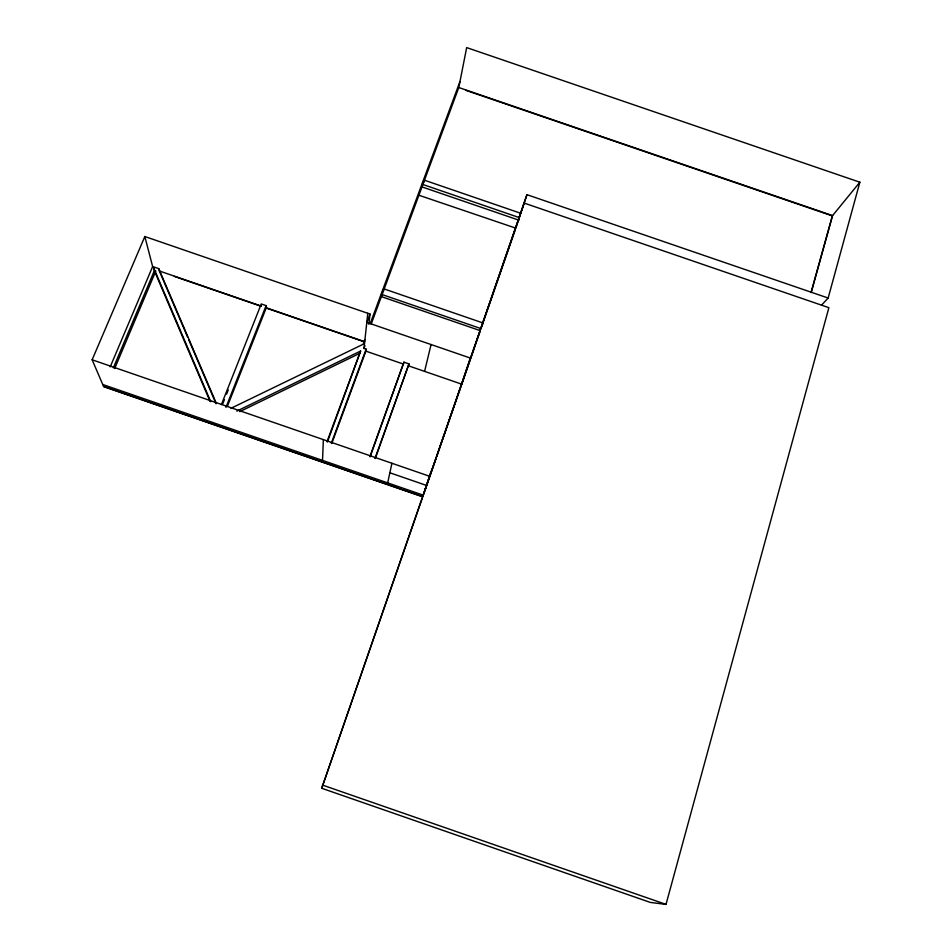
<?xml version="1.0" encoding="UTF-8"?>
<svg xmlns="http://www.w3.org/2000/svg" width="952" height="952" viewBox="0 0 952 952"><rect width="100%" height="100%" fill="white"/><g stroke="black" fill="none" stroke-linecap="round" stroke-linejoin="round"><path stroke-width="1.43" d="M322.454 462.196L323.359 439.61M327.452 441.93L360.606 351.038L236.846 411.109M331.748 443.501L365.889 351.145L366.127 349.134L363.985 348.396L367.781 313.279M368.829 324.287L370.019 314.053L144.835 236.524L92.142 359.797L103.685 386.655L422.736 496.825L526.956 194.672L828.157 298.035L859.858 182.213L466.67 47.6L458.721 87.881M482.271 325.037L482.962 322.954L383.68 288.789L381.597 294.394L381.312 296.596L480.32 330.677M383.382 291.003L383.68 288.789M418.94 195.243L515.841 228.171L526.956 194.672M520.851 213.308L423.985 180.059L422.402 184.331L421.962 186.901L518.899 220.186M423.545 182.641L423.985 180.059M370.161 456.758L403.945 362.165L408.979 363.902L375.278 458.531M321.728 788.268L524.171 203.085L828.883 307.675L666.007 904.4L650.347 902.425L321.728 788.268L422.26 498.229M387.678 482.878L391.915 463.267M424.58 371.363L431.077 344.541M811.033 292.561L832.322 215.902L859.858 182.213M811.247 292.383L832.572 215.592L458.793 87.524L371.244 323.942M431.066 471.264L423.676 493.993M461.696 384.418L470.312 358.047L366.901 322.442L370.019 314.053M425.33 489.221L435.778 459.197M436.742 456.413L480.379 330.511M515.365 229.551L480.998 328.607L381.597 294.394M369.923 456.532L403.945 362.165M375.052 458.305L408.979 363.902M363.985 348.396L364.973 345.719M331.344 443.215L366.127 349.134M370.233 323.561L459.959 81.586M327.012 441.645L360.606 351.038M364.83 339.638L363.105 344.291L230.979 408.289M225.933 407.397L266.108 305.628L261.253 303.95L221.388 404.6M227.338 406.468L266.274 307.805L266.108 305.628M222.816 403.684L224.458 399.566M226.624 394.068L228.254 389.939M113.336 367.9L154.355 270.701L210.083 401.423M114.68 368.507L155.83 270.951M110.206 366.865L152.641 266.548L144.835 236.524M821.54 305.152L828.157 298.035M239.773 411.621L360.392 353.049M465.742 90.297L832.322 215.902M422.402 184.331L519.352 217.627M152.641 266.548L158.77 268.654L216.306 403.315M158.77 268.654L159.353 270.975L261.431 306.139M266.274 307.805L364.604 341.673M174.311 276.401L261.05 306.27M266.643 308.198L364.568 341.935M365.889 351.145L403.565 364.128M408.575 365.854L461.779 384.18M92.142 359.797L429.352 476.19M390.249 472.906L426.639 485.472M102.756 384.501L423.271 495.171M103.578 386.405L422.795 496.635M322.419 785.055L666.007 904.4M159.353 270.975L187.722 337.389M188.877 340.09L216.08 403.791M210.725 401.685L153.558 267.595L154.962 273.022"/></g></svg>
